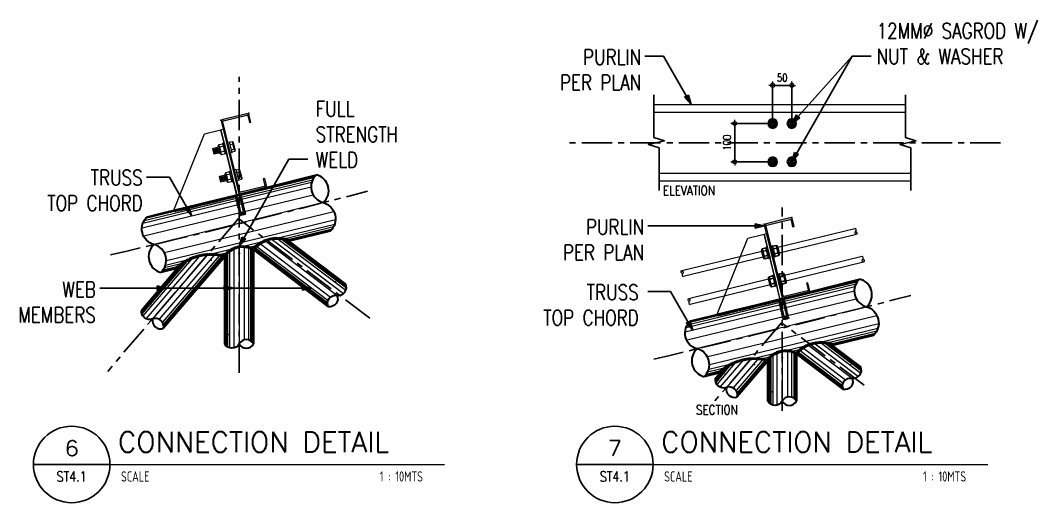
# Model space of a CAD drawing. Header units: millimetres. Extents: x 0 to 437400, y -7936 to 73710.
# Drawn here: x 9386 to 12045, y -5349 to -4087 of the extents above; entities that cross this region are included whole.
import ezdxf
from ezdxf.enums import TextEntityAlignment as Align

# ---------------------------------------------------------------- set-up
doc = ezdxf.new("R2010")
doc.units = ezdxf.units.MM
doc.header["$LTSCALE"] = 10
doc.header["$MEASUREMENT"] = 0
doc.linetypes.add('CENTER', pattern=[50.8, 31.75, -6.35, 6.35, -6.35])
for name, color, linetype in [('A-ANNO_DIM', 1, 'Continuous'), ('A-NEW', 240, 'Continuous'), ('A_LINE', 1, 'Continuous'), ('TARGET-MAIN', 1, 'Continuous')]:
    doc.layers.add(name, color=color, linetype=linetype)
for name, color, linetype, lineweight in [('A_DIM', 1, 'Continuous', 5), ('BOLT', 33, 'Continuous', 20), ('BOLT HOLES', 2, 'Continuous', 5), ('CEE STEEL PURLINS', 46, 'Continuous', 15), ('HATCH', 8, 'Continuous', 5), ('HATCH 000', 251, 'Continuous', 5), ('S-Anno-Text', 52, 'Continuous', 15), ('S-ANNO-WELD', 1, 'Continuous', 9), ('S-BEAM-IDEN', 2, 'Continuous', 9), ('S_Bolt', 9, 'Continuous', 9), ('S_BOLTS', 252, 'Continuous', 9), ('S_STEEL TRUSS', 5, 'Continuous', 30), ('SAG ROD', 33, 'Continuous', 15)]:
    doc.layers.add(name, color=color, linetype=linetype, lineweight=lineweight)
doc.layers.add('GUIDE 000', color=3, linetype='Continuous', lineweight=0, plot=False)
doc.layers.add('GUIDE 001', color=214, linetype='Continuous', lineweight=0, plot=False)
doc.styles.add('1', font='simplex.shx', dxfattribs={"width": 0.8, "height": 20})
doc.styles.add('40', font='simplex.shx', dxfattribs={"width": 0.8, "height": 20})
doc.styles.add('ARCHITEXT', font='architxt.shx', dxfattribs={"width": 0.85})
doc.styles.add('SIMPLEX', font='SIMPLEX.shx', dxfattribs={"width": 1.1})
doc.dimstyles.new('DDIM10', dxfattribs={"dimtxt": 20, "dimasz": 0.25, "dimexe": 10, "dimexo": 10, "dimgap": 10, "dimtad": 1, "dimdec": 0, "dimrnd": 1, "dimdsep": 46, "dimtxsty": '40', "dimblk1": 'ESCADIM_ARW', "dimblk2": 'ESCADIM_ARW', "dimsah": 1, "dimcen": 50, "dimclrd": 1, "dimclre": 1, "dimclrt": 52, "dimadec": 0, "dimazin": 0, "dimtfac": 1, "dimtdec": 0, "dimtofl": 0, "dimtmove": 0, "dimatfit": 3, "dimldrblk": 'ESCADIM_ARW', "dimfxl": 1, "dimtolj": 1, "dimtzin": 0, "dimarcsym": 0})
doc.dimstyles.new('ESCA_ARW$7', dxfattribs={"dimtxt": 200, "dimasz": 1, "dimexe": 100, "dimexo": 100, "dimgap": 100, "dimtad": 1, "dimdec": 0, "dimrnd": 1, "dimdsep": 46, "dimtxsty": '1', "dimblk1": 'dim_arw', "dimblk2": 'dim_arw', "dimsah": 1, "dimcen": 50, "dimclrd": 1, "dimclre": 256, "dimclrt": 52, "dimadec": 0, "dimazin": 0, "dimtfac": 1, "dimtofl": 0, "dimtmove": 0, "dimatfit": 3, "dimldrblk": 'dim_arw', "dimfxl": 1, "dimtolj": 1, "dimtzin": 0, "dimarcsym": 0})
pattern_1 = [(75, (2667.4516, -8084.456), (-1.81111092, 0.4852857), []), (165, (2667.4516, -8084.456), (-0.4852857, -1.81111092), [])]
pattern_2 = [(75, (4087.5, -8357.1086), (-1.81111092, 0.4852857), []), (165, (4087.5, -8357.1086), (-0.4852857, -1.81111092), [])]

# ---------------------------------------------------------------- blocks, each defined once
blk = doc.blocks.new('EXT', base_point=(6.5784, 3.6597))
for p, q in [((6.5734, 3.6697), (6.5834, 3.6697)), ((6.5734, 3.6697), (6.5734, 3.6597)), ((6.5834, 3.6697), (6.5734, 3.6697)), ((6.5734, 3.6663), (6.5834, 3.6663)), ((6.5734, 3.663), (6.5834, 3.663)), ((6.5734, 3.6597), (6.5834, 3.6597)), ((6.575, 3.668), (6.5818, 3.668)), ((6.575, 3.6647), (6.5818, 3.6647)), ((6.575, 3.6613), (6.5818, 3.6613)), ((6.5834, 3.6597), (6.5834, 3.6697))]:
    blk.add_line(p, q)
blk = doc.blocks.new('BOLT', base_point=(6.579, 3.6798))
for p, q in [((6.571, 3.6847), (6.571, 3.6798)), ((6.575, 3.6847), (6.571, 3.6847)), ((6.575, 3.6858), (6.573, 3.6858)), ((6.575, 3.6798), (6.575, 3.6858)), ((6.575, 3.6858), (6.583, 3.6858)), ((6.575, 3.6847), (6.583, 3.6847)), ((6.585, 3.6858), (6.583, 3.6858)), ((6.583, 3.6798), (6.583, 3.6858)), ((6.587, 3.6847), (6.583, 3.6847)), ((6.587, 3.6798), (6.587, 3.6847))]:
    blk.add_line(p, q)
for centre, radius, start, end in [((6.573, 3.6833), 0.00241, 33.9696, 146.0304), ((6.579, 3.6777), 0.00805, 60.2058, 119.7942), ((6.585, 3.6833), 0.00241, 33.9696, 146.0304)]:
    blk.add_arc(centre, radius, start, end)
blk = doc.blocks.new('NUT20')
for p, q in [((0.0185, 0.0045), (-0.0185, 0.0045)), ((-0.0185, 0.0045), (-0.0185, 0)), ((-0.0185, 0), (0.0185, 0)), ((0.0185, 0), (0.0185, 0.0045))]:
    blk.add_line(p, q)
for name, p, xscale, yscale, zscale in [('EXT', (0, 0.0205), 2, 2, 2), ('BOLT', (0, 0.0045), 2.125, 2.666666666666667, 2.125)]:
    blk.add_blockref(name, p, dxfattribs=dict(xscale=xscale, yscale=yscale, zscale=zscale))
blk = doc.blocks.new('dim_arw')
h = blk.add_hatch(color=256)
h.paths.add_polyline_path([(-126, 29), (0, 0), (-126, -29, -0.115681), (-133, 0, -0.115681)])
h.paths.add_polyline_path([(-249, 58), (-126, 29, 0.115681), (-133, 0, 0.115681), (-126, -29), (-249, -58)])
for p, q in [((0, 0), (-249, 58)), ((-249, 58), (-249, -58)), ((0, 0), (-249, -58))]:
    blk.add_line(p, q)
blk = doc.blocks.new('A$C2DA53F6D')
blk.add_circle((0, -16.6), 18.9)
at = {"color": 1}
for radius in [9, 6.03]:
    blk.add_circle((0, -16.6), radius, dxfattribs=at)
at = {"layer": 'GUIDE 000'}
blk.add_point((0, -16.6), dxfattribs=at)
at = {"layer": 'S_Bolt', "color": 9, "linetype": 'Continuous', "ltscale": 0.5}
blk.add_lwpolyline([(-14.4, -24.9), (-14.4, -8.3), (0, 0), (14.4, -8.3), (14.4, -24.9), (0, -33.3)], close=True, dxfattribs=at)
at = {"layer": 'S_Bolt', "color": 251, "linetype": 'Continuous', "ltscale": 0.5}
blk.add_circle((0, -16.6), 14.4, dxfattribs=at)
blk = doc.blocks.new('CIR-1')
at = {"layer": 'A_DIM'}
for p, q in [((-2, 0), (2, 0)), ((0, -2), (0, 2))]:
    blk.add_line(p, q, dxfattribs=at)
at = {"layer": 'A_DIM', "color": 2}
blk.add_circle((0, 0), 1, dxfattribs=at)
blk = doc.blocks.new('*D63')
at = {"layer": 'A-ANNO_DIM', "color": 0, "lineweight": -2, "transparency": 16777216}
for p, q in [((11347.5, -4357), (11245.2, -4357)), ((11253.2, -4452), (11253.2, -4362)), ((11347.5, -4457), (11245.2, -4457))]:
    blk.add_line(p, q, dxfattribs=at)
at = {"layer": 'Defpoints', "color": 0, "transparency": 16777216}
for p in [(11253.2, -4357), (11352.5, -4357), (11352.5, -4457)]:
    blk.add_point(p, dxfattribs=at)
at = {"layer": 'A-ANNO_DIM', "color": 0, "lineweight": -2, "transparency": 16777216, "xscale": 5, "yscale": 5, "zscale": 5}
for p, rotation in [((11253.2, -4357), 90), ((11253.2, -4457), 270)]:
    blk.add_blockref('CIR-1', p, dxfattribs=dict(at, rotation=rotation))
at = {"layer": 'A-ANNO_DIM', "color": 3, "transparency": 16777216, "insert": (11233.2, -4407), "char_height": 20, "attachment_point": 5, "rotation": 90, "style": '40'}
blk.add_mtext('\\A1;100', dxfattribs=at)
blk = doc.blocks.new('ESCADIM_ARW')
at = {"color": 9}
blk.add_line((75, 0), (-75, 0), dxfattribs=at)
blk.add_circle((0, 0), 37.5, dxfattribs=at)
blk = doc.blocks.new('*D64')
at = {"layer": 'A-ANNO_DIM', "color": 0, "lineweight": -2, "transparency": 16777216}
for p, q in [((11352.5, -4352), (11352.5, -4249)), ((11402.5, -4352), (11402.5, -4249)), ((11357.5, -4257), (11397.5, -4257))]:
    blk.add_line(p, q, dxfattribs=at)
at = {"layer": 'Defpoints', "color": 0, "transparency": 16777216}
for p in [(11402.5, -4257), (11352.5, -4357), (11402.5, -4357)]:
    blk.add_point(p, dxfattribs=at)
at = {"layer": 'A-ANNO_DIM', "color": 0, "lineweight": -2, "transparency": 16777216, "xscale": 5, "yscale": 5, "zscale": 5, "rotation": 180}
blk.add_blockref('CIR-1', (11352.5, -4257), dxfattribs=at)
at = {"layer": 'A-ANNO_DIM', "color": 0, "lineweight": -2, "transparency": 16777216, "xscale": 5, "yscale": 5, "zscale": 5}
blk.add_blockref('CIR-1', (11402.5, -4257), dxfattribs=at)
at = {"layer": 'A-ANNO_DIM', "color": 3, "transparency": 16777216, "insert": (11377.5, -4237), "char_height": 20, "attachment_point": 5, "style": '40'}
blk.add_mtext('\\A1;50', dxfattribs=at)
blk = doc.blocks.new('TARGET-DWGLABEL')
at = {"layer": 'TARGET-MAIN'}
blk.add_line((-7.5, 0), (7.5, 0), dxfattribs=at)
blk.add_circle((0, 0), 7.5, dxfattribs=at)
at = {"layer": 'TARGET-MAIN', "color": 2, "style": 'ARCHITEXT', "width": 0.85}
blk.add_text('SCALE', height=2, dxfattribs=at).set_placement((9.66, -2.36), align=Align.MIDDLE_LEFT)
at = {"layer": 'TARGET-MAIN', "color": 6, "style": 'ARCHITEXT', "width": 0.85}
blk.add_attdef('DRAWING_TITLE', text='', height=5, dxfattribs=at).set_placement((9.08, 4.41), align=Align.MIDDLE_LEFT)
at = {"layer": 'TARGET-MAIN', "color": 4, "style": 'ARCHITEXT', "width": 0.85}
blk.add_attdef('DWG_NO.', text='', height=3, dxfattribs=at).set_placement((0, 3.17), align=Align.MIDDLE_CENTER)
at = {"layer": 'TARGET-MAIN', "color": 3, "style": 'ARCHITEXT', "width": 0.85}
blk.add_attdef('SHT_NO.', text='', height=2, dxfattribs=at).set_placement((-0.02, -2.36), align=Align.MIDDLE_CENTER)
at = {"layer": 'TARGET-MAIN', "color": 2, "style": 'ARCHITEXT', "width": 0.85}
blk.add_attdef('SCALE', text='', height=2, dxfattribs=at).set_placement((69.6, -2.36), align=Align.MIDDLE_RIGHT)

msp = doc.modelspace()

# ---------------------------------------------------------------- hatches: boundary and pattern name
at = {"layer": 'HATCH'}
h = msp.add_hatch(dxfattribs=at)
h.set_pattern_fill('ANSI37', color=256, scale=15, angle=30, style=0)
h.set_pattern_definition(pattern_1)
h.paths.add_polyline_path([(9952.64496, -4547.72795), (9952.09505, -4545.47228), (9787.86737, -4585.28384), (9788.41654, -4587.53968)])
h.paths.add_polyline_path([(9952.09505, -4545.47228), (9951.7148, -4543.91255), (9787.48763, -4583.72398), (9787.86737, -4585.28384)])
h.paths.add_polyline_path([(9951.7148, -4543.91255), (9951.6058, -4543.46548), (9787.4175, -4583.43589), (9787.48763, -4583.72398)])
h.paths.add_polyline_path([(9952.79008, -4548.3232), (9952.64496, -4547.72795), (9788.41654, -4587.53968), (9788.60017, -4588.294)])
h = msp.add_hatch(dxfattribs=at)
h.set_pattern_fill('ANSI37', color=256, scale=15, angle=30, style=0)
h.set_pattern_definition(pattern_1)
h.paths.add_polyline_path([(9975.34168, -4594.29347), (9962.30966, -4540.85978), (9957.45156, -4542.04253), (9969.29883, -4590.61852), (9963.44854, -4592.04273), (9951.6058, -4543.46548), (9946.74769, -4544.64815), (9959.7747, -4598.08313)])
h = msp.add_hatch(dxfattribs=at)
h.set_pattern_fill('ANSI37', color=256, scale=15, angle=30, style=0)
h.set_pattern_definition([(255, (20487.4516, -1154.456), (1.81111092, -0.4852857), []), (345, (20487.4516, -1154.456), (0.4852857, 1.81111092), [])])
h.paths.add_polyline_path([(10088.38147, -4664.65066, -0.001742526), (10088.93037, -4664.86223), (10096.9716, -4662.90466, 0.0014498895), (10096.50349, -4662.68174)])
h.paths.add_polyline_path([(10085.64771, -4663.66145, -0.0086122478), (10088.38147, -4664.65066), (10096.50349, -4662.68174, 0.0072778652), (10094.13474, -4661.60405)])
h.paths.add_polyline_path([(10081.3458, -4662.31534, -0.0133545299), (10085.64771, -4663.66145), (10094.13474, -4661.60405, 0.0110498935), (10090.481, -4660.10081)])
h.paths.add_polyline_path([(10070.81928, -4660.04186, -0.031932489), (10081.3458, -4662.31534), (10090.481, -4660.10081, 0.0248475263), (10082.04786, -4657.31987)])
h.paths.add_polyline_path([(10045.05566, -4660.15434, -0.0767658861), (10070.81928, -4660.04186), (10082.04786, -4657.31987, 0.0404107258), (10067.87519, -4654.62251)])
h.paths.add_polyline_path([(10009.08857, -4668.87337), (10031.9081, -4663.34153, -0.0401374423), (10045.05566, -4660.15434), (10067.87519, -4654.62251, 0.174295199)])
h.paths.add_polyline_path([(10009.08857, -4668.87337, 0.0404107258), (9997.72437, -4677.7613), (10008.95295, -4675.0393, -0.0767658861), (10031.9081, -4663.34153)])
h.paths.add_polyline_path([(9993.84344, -4681.56152, 0.0187339259), (9989.56927, -4679.73823), (9980.02087, -4682.05293, -0.0399683801), (9988.70871, -4684.77213), (10000.63604, -4681.88074, -0.031932489), (10008.95295, -4675.0393), (9997.72437, -4677.7613, 0.015193075)])
h.paths.add_polyline_path([(9988.70871, -4684.77213, -0.0167226366), (9992.19628, -4686.31565), (9997.42809, -4685.04737, -0.0133545299), (10000.63604, -4681.88074)])
h.paths.add_polyline_path([(9994.39139, -4687.43544), (9995.45079, -4687.17862, -0.0086122478), (9997.42809, -4685.04737), (9992.19628, -4686.31565, -0.0108031427)])
h.paths.add_polyline_path([(9994.39139, -4687.43544, -0.0027963794), (9994.95156, -4687.74067, -0.0022267851), (9995.45079, -4687.17862)])
h.paths.add_polyline_path([(9957.45156, -4681.39105), (9957.45156, -4681.50666, -0.0999493517), (9980.02087, -4682.05293), (9989.56927, -4679.73823, 0.0498720964), (9977.65962, -4676.49228)])
h.paths.add_polyline_path([(9957.45156, -4681.39105), (9977.65962, -4676.49228, 0.0819892226), (9957.45156, -4676.43546)])
h.paths.add_polyline_path([(9930.23448, -4687.98893), (9957.45156, -4681.39105), (9957.45156, -4676.43546, 0.1209042502)])
h.paths.add_polyline_path([(9921.13331, -4696.32826), (9930.68171, -4694.01357, -0.1155400276), (9953.88358, -4682.25599), (9930.23448, -4687.98893, 0.0498720964)])
h.paths.add_polyline_path([(9917.94649, -4700.19756, 0.0124763315), (9911.27424, -4698.71827), (9898.35673, -4701.84969, -0.0235769307), (9910.65789, -4703.69296), (9924.20347, -4700.40928, -0.0399683801), (9930.68171, -4694.01357), (9921.13331, -4696.32826, 0.0202102294)])
h.paths.add_polyline_path([(9910.65789, -4703.69296, -0.010034485), (9915.83119, -4704.82784), (9921.80987, -4703.3785, -0.0167226366), (9924.20347, -4700.40928)])
h.paths.add_polyline_path([(9915.83119, -4704.82784, -0.0065010259), (9919.15685, -4705.67356), (9920.37121, -4705.37917, -0.0108031427), (9921.80987, -4703.3785)])
h.paths.add_polyline_path([(9919.15685, -4705.67356, -0.0014698494), (9919.90565, -4705.87674, -0.0005718799), (9919.95156, -4705.99886, -0.0032806411), (9920.37121, -4705.37917)])
h.paths.add_polyline_path([(9873.96777, -4701.62893, -0.0463040609), (9898.35673, -4701.84969), (9911.27424, -4698.71827, 0.0300347486), (9894.97968, -4696.53529)])
h.paths.add_polyline_path([(9873.96777, -4701.62893), (9894.97968, -4696.53529, 0.0300923391), (9878.50947, -4696.32184)])
h.paths.add_polyline_path([(9813.52463, -4716.28136), (9834.53655, -4711.18772, -0.0773226839), (9873.96777, -4701.62893), (9878.50947, -4696.32184, 0.1260553108)])
h.paths.add_polyline_path([(9800.03855, -4725.68367), (9812.95606, -4722.55225, -0.0463040609), (9834.53655, -4711.18772), (9813.52463, -4716.28136, 0.0300347486)])
h.paths.add_polyline_path([(9792.14789, -4732.42178), (9802.8645, -4729.82389, -0.0235769307), (9812.95606, -4722.55225), (9800.03855, -4725.68367, 0.0189460897)])
h.paths.add_polyline_path([(9788.78834, -4735.62516), (9798.78517, -4733.20176, -0.010034485), (9802.8645, -4729.82389), (9792.14789, -4732.42178, 0.0084735201)])
h.paths.add_polyline_path([(9786.63261, -4737.79966), (9796.21596, -4735.4765, -0.0065010259), (9798.78517, -4733.20176), (9788.78834, -4735.62516, 0.0055890867)])
h.paths.add_polyline_path([(9786.63261, -4737.79966, 0.0021636588), (9785.81121, -4738.65432), (9795.25979, -4736.35413, -0.0024587647), (9796.21596, -4735.4765)])
h = msp.add_hatch(dxfattribs=at)
h.set_pattern_fill('ANSI37', color=256, scale=15, angle=30, style=0)
h.set_pattern_definition(pattern_2)
h.paths.add_polyline_path([(11395.39011, -4866.94598), (11382.3581, -4813.5123), (11377.5, -4814.69504), (11389.34727, -4863.27104), (11383.49698, -4864.69525), (11371.65424, -4816.11799), (11366.79613, -4817.30066), (11379.82314, -4870.73565)])
h = msp.add_hatch(dxfattribs=at)
h.set_pattern_fill('ANSI37', color=256, scale=15, angle=30, style=0)
h.set_pattern_definition(pattern_2)
h.paths.add_polyline_path([(11372.6934, -4820.38046), (11372.14349, -4818.1248), (11207.91581, -4857.93635), (11208.46498, -4860.1922)])
h.paths.add_polyline_path([(11372.14349, -4818.1248), (11371.76323, -4816.56506), (11207.53607, -4856.37649), (11207.91581, -4857.93635)])
h.paths.add_polyline_path([(11371.76323, -4816.56506), (11371.65424, -4816.11799), (11207.46594, -4856.0884), (11207.53607, -4856.37649)])
h.paths.add_polyline_path([(11372.83852, -4820.97572), (11372.6934, -4820.38046), (11208.46498, -4860.1922), (11208.64861, -4860.94652)])
h = msp.add_hatch(dxfattribs=at)
h.set_pattern_fill('ANSI37', color=256, scale=15, angle=30, style=0)
h.set_pattern_definition([(255, (21907.5, -1427.1086), (1.81111092, -0.4852857), []), (345, (21907.5, -1427.1086), (0.4852857, 1.81111092), [])])
h.paths.add_polyline_path([(11508.42991, -4937.30318, -0.001742526), (11508.97881, -4937.51475), (11517.02003, -4935.55717, 0.0014498895), (11516.55193, -4935.33426)])
h.paths.add_polyline_path([(11505.69615, -4936.31397, -0.0086122478), (11508.42991, -4937.30318), (11516.55193, -4935.33426, 0.0072778652), (11514.18318, -4934.25657)])
h.paths.add_polyline_path([(11501.39424, -4934.96785, -0.0133545299), (11505.69615, -4936.31397), (11514.18318, -4934.25657, 0.0110498935), (11510.52944, -4932.75333)])
h.paths.add_polyline_path([(11490.86772, -4932.69438, -0.031932489), (11501.39424, -4934.96785), (11510.52944, -4932.75333, 0.0248475263), (11502.0963, -4929.97238)])
h.paths.add_polyline_path([(11465.1041, -4932.80686, -0.0767658861), (11490.86772, -4932.69438), (11502.0963, -4929.97238, 0.0404107258), (11487.92363, -4927.27502)])
h.paths.add_polyline_path([(11429.137, -4941.52589), (11451.95654, -4935.99405, -0.0401374423), (11465.1041, -4932.80686), (11487.92363, -4927.27502, 0.174295199)])
h.paths.add_polyline_path([(11429.137, -4941.52589, 0.0404107258), (11417.77281, -4950.41382), (11429.00139, -4947.69182, -0.0767658861), (11451.95654, -4935.99405)])
h.paths.add_polyline_path([(11413.89187, -4954.21404, 0.0187339259), (11409.6177, -4952.39075), (11400.0693, -4954.70544, -0.0399683801), (11408.75715, -4957.42464), (11420.68448, -4954.53326, -0.031932489), (11429.00139, -4947.69182), (11417.77281, -4950.41382, 0.015193075)])
h.paths.add_polyline_path([(11408.75715, -4957.42464, -0.0167226366), (11412.24471, -4958.96817), (11417.47653, -4957.69989, -0.0133545299), (11420.68448, -4954.53326)])
h.paths.add_polyline_path([(11414.43983, -4960.08795), (11415.49922, -4959.83114, -0.0086122478), (11417.47653, -4957.69989), (11412.24471, -4958.96817, -0.0108031427)])
h.paths.add_polyline_path([(11414.43983, -4960.08795, -0.0027963794), (11415, -4960.39319, -0.0022267851), (11415.49922, -4959.83114)])
h.paths.add_polyline_path([(11377.5, -4954.04357), (11377.5, -4954.15918, -0.0999493517), (11400.0693, -4954.70544), (11409.6177, -4952.39075, 0.0498720964), (11397.70806, -4949.14479)])
h.paths.add_polyline_path([(11377.5, -4954.04357), (11397.70806, -4949.14479, 0.0819892226), (11377.5, -4949.08798)])
h.paths.add_polyline_path([(11350.28292, -4960.64145), (11377.5, -4954.04357), (11377.5, -4949.08798, 0.1209042502)])
h.paths.add_polyline_path([(11341.18175, -4968.98078), (11350.73015, -4966.66608, -0.1155400276), (11373.93202, -4954.90851), (11350.28292, -4960.64145, 0.0498720964)])
h.paths.add_polyline_path([(11337.99493, -4972.85008, 0.0124763315), (11331.32268, -4971.37078), (11318.40517, -4974.5022, -0.0235769307), (11330.70633, -4976.34547), (11344.25191, -4973.0618, -0.0399683801), (11350.73015, -4966.66608), (11341.18175, -4968.98078, 0.0202102294)])
h.paths.add_polyline_path([(11330.70633, -4976.34547, -0.010034485), (11335.87962, -4977.48035), (11341.85831, -4976.03102, -0.0167226366), (11344.25191, -4973.0618)])
h.paths.add_polyline_path([(11335.87962, -4977.48035, -0.0065010259), (11339.20529, -4978.32607), (11340.41965, -4978.03169, -0.0108031427), (11341.85831, -4976.03102)])
h.paths.add_polyline_path([(11339.20529, -4978.32607, -0.0014698494), (11339.95409, -4978.52925, -0.0005718799), (11340, -4978.65137, -0.0032806411), (11340.41965, -4978.03169)])
h.paths.add_polyline_path([(11294.01621, -4974.28144, -0.0463040609), (11318.40517, -4974.5022), (11331.32268, -4971.37078, 0.0300347486), (11315.02812, -4969.1878)])
h.paths.add_polyline_path([(11294.01621, -4974.28144), (11315.02812, -4969.1878, 0.0300923391), (11298.55791, -4968.97435)])
h.paths.add_polyline_path([(11233.57307, -4988.93388), (11254.58498, -4983.84024, -0.0773226839), (11294.01621, -4974.28144), (11298.55791, -4968.97435, 0.1260553108)])
h.paths.add_polyline_path([(11220.08699, -4998.33619), (11233.00449, -4995.20476, -0.0463040609), (11254.58498, -4983.84024), (11233.57307, -4988.93388, 0.0300347486)])
h.paths.add_polyline_path([(11212.19632, -5005.07429), (11222.91294, -5002.47641, -0.0235769307), (11233.00449, -4995.20476), (11220.08699, -4998.33619, 0.0189460897)])
h.paths.add_polyline_path([(11208.83678, -5008.27768), (11218.83361, -5005.85428, -0.010034485), (11222.91294, -5002.47641), (11212.19632, -5005.07429, 0.0084735201)])
h.paths.add_polyline_path([(11206.68105, -5010.45218), (11216.2644, -5008.12901, -0.0065010259), (11218.83361, -5005.85428), (11208.83678, -5008.27768, 0.0055890867)])
h.paths.add_polyline_path([(11206.68105, -5010.45218, 0.0021636588), (11205.85965, -5011.30684), (11215.30823, -5009.00665, -0.0024587647), (11216.2644, -5008.12901)])
at = {"layer": 'HATCH 000'}
h = msp.add_hatch(color=33, dxfattribs=at)
edge = h.paths.add_edge_path()
edge.add_line((9988.61778, -4353.30207), (9984.35596, -4335.81527))
edge.add_arc((9978.52264, -4337.23695), 6.00407, 13.69691327, 103.69691327)
edge.add_line((9977.10096, -4331.40363), (9915.89563, -4346.31613))
edge.add_arc((9917.31731, -4352.14945), 6.00407, 103.69691327, 193.69691327)
edge.add_line((9911.48398, -4353.57113), (9956.02988, -4536.34855))
edge.add_arc((9961.86321, -4534.92687), 6.00407, 193.69691327, 283.69691327)
edge.add_line((9963.28488, -4540.76019), (10024.51459, -4525.84174))
edge.add_arc((10023.09291, -4520.00842), 6.00407, 283.69691327, 373.69691327)
edge.add_line((10028.92624, -4518.58674), (10024.66441, -4501.09995))
edge.add_line((10024.66441, -4501.09995), (10020.77553, -4502.04773))
edge.add_line((10020.77553, -4502.04773), (10025.03735, -4519.53453))
edge.add_arc((10023.09291, -4520.00842), 2.00136, -76.30308673, 13.69691327, ccw=False)
edge.add_line((10023.56681, -4521.95286), (9962.3371, -4536.87131))
edge.add_arc((9961.86321, -4534.92687), 2.00136, 193.69691327, 283.69691327, ccw=False)
edge.add_line((9959.91877, -4535.40076), (9915.37287, -4352.62334))
edge.add_arc((9917.31731, -4352.14945), 2.00136, 103.69691327, 193.69691327, ccw=False)
edge.add_line((9916.84341, -4350.20501), (9978.04874, -4335.29251))
edge.add_arc((9978.52264, -4337.23695), 2.00136, 13.69691327, 103.69691327, ccw=False)
edge.add_line((9980.46708, -4336.76306), (9984.7289, -4354.24985))
edge.add_line((9984.7289, -4354.24985), (9988.61778, -4353.30207))
h = msp.add_hatch(color=33, dxfattribs=at)
edge = h.paths.add_edge_path()
edge.add_line((11408.66622, -4625.95458), (11404.4044, -4608.46779))
edge.add_arc((11398.57107, -4609.88946), 6.00407, 13.69691327, 103.69691327)
edge.add_line((11397.1494, -4604.05614), (11335.94407, -4618.96864))
edge.add_arc((11337.36574, -4624.80197), 6.00407, 103.69691327, 193.69691327)
edge.add_line((11331.53242, -4626.22364), (11376.07832, -4809.00106))
edge.add_arc((11381.91164, -4807.57939), 6.00407, 193.69691327, 283.69691327)
edge.add_line((11383.33332, -4813.41271), (11444.56303, -4798.49426))
edge.add_arc((11443.14135, -4792.66094), 6.00407, 283.69691327, 373.69691327)
edge.add_line((11448.97467, -4791.23926), (11444.71285, -4773.75246))
edge.add_line((11444.71285, -4773.75246), (11440.82397, -4774.70025))
edge.add_line((11440.82397, -4774.70025), (11445.08579, -4792.18704))
edge.add_arc((11443.14135, -4792.66094), 2.00136, -76.30308673, 13.69691327, ccw=False)
edge.add_line((11443.61524, -4794.60538), (11382.38554, -4809.52383))
edge.add_arc((11381.91164, -4807.57939), 2.00136, 193.69691327, 283.69691327, ccw=False)
edge.add_line((11379.9672, -4808.05328), (11335.4213, -4625.27586))
edge.add_arc((11337.36574, -4624.80197), 2.00136, 103.69691327, 193.69691327, ccw=False)
edge.add_line((11336.89185, -4622.85753), (11398.09718, -4607.94502))
edge.add_arc((11398.57107, -4609.88946), 2.00136, 13.69691327, 103.69691327, ccw=False)
edge.add_line((11400.51551, -4609.41557), (11404.77734, -4626.90237))
edge.add_line((11404.77734, -4626.90237), (11408.66622, -4625.95458))

# ---------------------------------------------------------------- linework, layer by layer
for p, q in [((11335.04326, -4681.15141), (11338.54072, -4680.29832)), ((11338.54072, -4680.29832), (11345.55501, -4709.05523)), ((11348.25495, -4677.93392), (11351.75257, -4677.08149)), ((11355.26381, -4706.69215), (11348.25495, -4677.93392)), ((11351.75257, -4677.08149), (11358.76143, -4705.83973)), ((11369.58728, -4696.20225), (11365.79871, -4680.65726)), ((11324.21923, -4690.79093), (11328.01074, -4706.3352)), ((11342.05755, -4709.90831), (11335.04326, -4681.15141)), ((11358.76143, -4705.83973), (11355.26381, -4706.69215)), ((11345.55501, -4709.05523), (11342.05755, -4709.90831)), ((11352.80206, -4754.01019), (11356.29952, -4753.1571)), ((11359.81635, -4782.7671), (11352.80206, -4754.01019)), ((11356.29952, -4753.1571), (11363.31381, -4781.91401)), ((11366.01375, -4750.79271), (11369.51137, -4749.94028)), ((11373.02261, -4779.55094), (11366.01375, -4750.79271)), ((11369.51137, -4749.94028), (11376.52023, -4778.69851)), ((11387.34608, -4769.06103), (11383.55751, -4753.51604)), ((11341.97803, -4763.64971), (11345.76954, -4779.19399)), ((11363.31381, -4781.91401), (11359.81635, -4782.7671)), ((11376.52023, -4778.69851), (11373.02261, -4779.55094))]:
    msp.add_line(p, q)
at = {"color": 1}
for points in [[(11041.70585, -4281.99999), (11041.70585, -4393.10293), (11069.49996, -4402.25896), (11027.80879, -4411.74103), (11055.60291, -4420.89705), (11055.60291, -4531.99999)], [(11713.29415, -4531.99999), (11713.29415, -4420.89705), (11685.50004, -4411.74103), (11727.19121, -4402.25896), (11699.39709, -4393.10293), (11699.39709, -4281.99999)]]:
    msp.add_lwpolyline(points, dxfattribs=at)
at = {"layer": 'A-NEW', "color": 253, "linetype": 'CENTER', "ltscale": 0.25}
for p, q in [((9957.45156, -5009.68265), (9957.45156, -4234.34748)), ((11948.56195, -4406.99999), (10806.43805, -4406.99999)), ((11377.5, -5108.29726), (11377.5, -4576.68695))]:
    msp.add_line(p, q, dxfattribs=at)
for points in [[(10299.28611, -4865.99677), (9955.98138, -4605.79399), (9614.05973, -5005.33792)], [(11591.38617, -5041.67269), (11376.02982, -4878.44651), (11201.09951, -5082.85691)]]:
    msp.add_lwpolyline(points, dxfattribs=at)
for centre in [(2644.95156, 24813.27303), (4065, 24540.62051)]:
    msp.add_arc(centre, 30327.51553, 283.299745437, 284.60713915, dxfattribs=at)
at = {"layer": 'A_LINE', "color": 1, "lineweight": 13}
for p, q in [((9420, -5248.99999), (10494.90312, -5248.99999)), ((10840.04844, -5248.99999), (11914.95156, -5248.99999))]:
    msp.add_line(p, q, dxfattribs=at)
at = {"layer": 'BOLT HOLES'}
for centre in [(11352.5, -4356.99999), (11402.5, -4356.99999), (11352.5, -4456.99999), (11402.5, -4456.99999)]:
    msp.add_circle(centre, 8, dxfattribs=at)
at = {"layer": 'CEE STEEL PURLINS'}
for p, q in [((11041.70585, -4306.99999), (11699.39709, -4306.99999)), ((11041.70585, -4326.99999), (11699.39709, -4326.99999)), ((11055.60291, -4486.99999), (11713.29415, -4486.99999)), ((11055.60291, -4506.99999), (11713.29415, -4506.99999))]:
    msp.add_line(p, q, dxfattribs=at)
for points in [[(9988.61778, -4353.30207), (9984.35596, -4335.81527, 0.4142135624), (9977.10096, -4331.40363), (9915.89563, -4346.31613, 0.4142135624), (9911.48398, -4353.57113), (9956.02988, -4536.34855, 0.4142135624), (9963.28488, -4540.76019), (10024.51459, -4525.84174, 0.4142135624), (10028.92624, -4518.58674), (10024.66441, -4501.09995), (10020.77553, -4502.04773), (10025.03735, -4519.53453, -0.4142135624), (10023.56681, -4521.95286), (9962.3371, -4536.87131, -0.4142135624), (9959.91877, -4535.40076), (9915.37287, -4352.62334, -0.4142135624), (9916.84341, -4350.20501), (9978.04874, -4335.29251, -0.4142135624), (9980.46708, -4336.76306), (9984.7289, -4354.24985), (9988.61778, -4353.30207)], [(11408.66622, -4625.95458), (11404.4044, -4608.46779, 0.4142135624), (11397.1494, -4604.05614), (11335.94407, -4618.96864, 0.4142135624), (11331.53242, -4626.22364), (11376.07832, -4809.00106, 0.4142135624), (11383.33332, -4813.41271), (11444.56303, -4798.49426, 0.4142135624), (11448.97467, -4791.23926), (11444.71285, -4773.75246), (11440.82397, -4774.70025), (11445.08579, -4792.18704, -0.4142135624), (11443.61524, -4794.60538), (11382.38554, -4809.52383, -0.4142135624), (11379.9672, -4808.05328), (11335.4213, -4625.27586, -0.4142135624), (11336.89185, -4622.85753), (11398.09718, -4607.94502, -0.4142135624), (11400.51551, -4609.41557), (11404.77734, -4626.90237), (11408.66622, -4625.95458)]]:
    msp.add_lwpolyline(points, format="xyb", dxfattribs=at)
at = {"layer": 'GUIDE 001'}
for p in [(9982.93428, -4329.98195), (9910.06231, -4347.73781), (9957.45156, -4542.18187), (10030.34791, -4524.42007), (11330.11074, -4620.39032), (11402.98272, -4602.63446), (9884.55521, -4714.49207), (10209.27354, -4771.15358), (11450.39635, -4797.07258), (9728.28317, -4833.10059), (11377.5, -4814.83438), (9931.96884, -4908.93018), (11304.60365, -4987.14458), (11555.71097, -4988.01372), (11228.24312, -5012.37451), (11352.01728, -5058.67863)]:
    msp.add_point(p, dxfattribs=at)
at = {"layer": 'HATCH', "color": 250}
for p, q in [((10156.43736, -4494.2786), (9717.66091, -4600.6454)), ((10147.19393, -4511.51859), (9706.05984, -4618.45692)), ((10149.60116, -4504.80198), (9709.06658, -4611.59498)), ((10152.66326, -4499.2344), (9712.84434, -4605.85391)), ((10154.72188, -4496.34638), (9715.43562, -4602.83676)), ((10146.15504, -4523.21182), (9703.86538, -4630.43028)), ((10150.81898, -4544.24249), (9708.52933, -4651.46095)), ((10178.08164, -4563.76123), (9735.68554, -4673.21301)), ((10205.13141, -4587.74661), (9762.84176, -4694.96507)), ((10209.79536, -4608.77728), (9767.5057, -4715.99573)), ((10207.6009, -4620.75064), (9873.96777, -4701.62893)), ((10204.59416, -4627.61258), (10070.81928, -4660.04186)), ((10200.8164, -4633.35365), (10081.3458, -4662.31534)), ((10198.22512, -4636.37079), (10085.64771, -4663.66145)), ((10195.99983, -4638.56216), (10088.38147, -4664.65066)), ((9971.22036, -4680.76441), (9971.22036, -4922.91523)), ((10008.95295, -4675.0393), (9980.02087, -4682.05293)), ((10004.35339, -4678.60165), (10190.37292, -4819.59242)), ((10013.47071, -4671.99961), (10196.7095, -4810.88277)), ((10027.13011, -4665.07578), (10213.50089, -4806.33278)), ((10043.72486, -4660.37675), (10230.29227, -4801.78278)), ((10059.89927, -4659.12354), (10236.62886, -4793.07313)), ((10070.19457, -4659.95056), (10238.01325, -4787.14627)), ((10076.69333, -4661.13671), (10238.00483, -4783.40039)), ((10082.62266, -4662.68864), (10237.4192, -4780.0144)), ((10085.97847, -4663.7755), (10236.83366, -4778.11398)), ((10088.54417, -4664.71291), (10236.25104, -4776.66517)), ((9853.30526, -4705.0252), (9714.26224, -4867.50042)), ((9874.3618, -4701.59655), (9731.63723, -4868.37375)), ((9892.65817, -4701.39322), (9749.01222, -4869.24709)), ((9905.63123, -4702.79623), (9757.05677, -4876.40918)), ((9911.95531, -4703.95717), (9759.67045, -4881.90581)), ((9919.90565, -4705.87674), (9760.17851, -4892.52186)), ((9919.04796, -4705.6444), (9760.43955, -4890.98227)), ((9915.25097, -4704.68968), (9760.45919, -4885.56772)), ((9917.79992, -4705.31736), (9760.60735, -4889.00078)), ((9930.68171, -4694.01357), (9898.35673, -4701.84969)), ((9924.20347, -4700.40928), (9910.65789, -4703.69296)), ((9921.80987, -4703.3785), (9915.83119, -4704.82784)), ((9920.37121, -4705.37917), (9919.15685, -4705.67356)), ((9920.06584, -4705.82836), (9920.06584, -4933.75923)), ((9920.86855, -4704.66673), (9920.86855, -4935.0987)), ((9922.02942, -4703.08864), (9922.02942, -4936.71327)), ((9924.37414, -4700.2124), (9924.37414, -4939.22527)), ((9927.35435, -4697.04293), (9927.35435, -4941.49463)), ((9932.91402, -4692.23027), (9932.91402, -4943.9714)), ((9943.68276, -4685.79304), (9943.68276, -4944.18241)), ((9957.45156, -4681.50666), (9957.45156, -4933.54882)), ((9981.9891, -4682.53711), (9981.9891, -4923.12624)), ((9987.54877, -4684.31915), (9987.54877, -4925.603)), ((10000.63604, -4681.88074), (9988.70871, -4684.77213)), ((9990.52898, -4685.54292), (9990.52898, -4927.87237)), ((9997.42809, -4685.04737), (9992.19628, -4686.31565)), ((9992.87371, -4686.64853), (9992.87371, -4930.38436)), ((9994.03457, -4687.24522), (9994.03457, -4931.99894)), ((9995.45079, -4687.17862), (9994.39139, -4687.43544)), ((9994.83728, -4687.67774), (9994.83728, -4933.3384)), ((9994.97044, -4687.61158), (10190.75074, -4836.00038)), ((9995.5631, -4687.05356), (10190.16811, -4834.55157)), ((9996.34878, -4686.19243), (10189.58258, -4832.65115)), ((9997.97516, -4684.483), (10188.99694, -4829.26516)), ((10000.11915, -4682.36851), (10188.98853, -4825.51929)), ((9805.01498, -4728.15069), (9702.6671, -4847.74673)), ((9812.81138, -4722.6466), (9702.81527, -4851.17979)), ((9800.17852, -4732.01681), (9702.8349, -4845.76524)), ((9820.91761, -4717.75785), (9703.60401, -4854.8417)), ((9833.47877, -4711.6306), (9706.21769, -4860.33833)), ((9798.78517, -4733.20176), (9755.93547, -4743.58925)), ((9802.8645, -4729.82389), (9758.52674, -4740.57211)), ((9812.95606, -4722.55225), (9762.3045, -4734.83104)), ((9834.53655, -4711.18772), (9765.31125, -4727.9691)), ((9795.96763, -4735.70276), (9703.09594, -4844.22564)), ((9796.21596, -4735.4765), (9753.71017, -4745.78062)), ((11567.24237, -4784.1711), (11126.10827, -4891.10943)), ((11569.64959, -4777.4545), (11129.11502, -4884.24749)), ((11572.7117, -4771.88691), (11132.89278, -4878.50642)), ((11574.77031, -4768.9989), (11135.48405, -4875.48928)), ((11576.4858, -4766.93112), (11137.70935, -4873.29792)), ((11566.20348, -4795.86434), (11123.91382, -4903.0828)), ((11570.86742, -4816.89501), (11128.57776, -4924.11346)), ((11598.13007, -4836.41375), (11155.73398, -4945.86552)), ((11625.17985, -4860.39913), (11182.8902, -4967.61758)), ((11629.84379, -4881.42979), (11187.55414, -4988.64825)), ((11627.64934, -4893.40316), (11294.01621, -4974.28144)), ((11624.6426, -4900.2651), (11490.86772, -4932.69438)), ((11620.86484, -4906.00617), (11501.39424, -4934.96785)), ((11618.27356, -4909.02331), (11505.69615, -4936.31397)), ((11616.04827, -4911.21467), (11508.42991, -4937.30318)), ((11433.51914, -4944.65213), (11543.14694, -5027.7429)), ((11447.17855, -4937.7283), (11559.93832, -5023.19291)), ((11463.77329, -4933.02927), (11576.72971, -5018.64292)), ((11479.94771, -4931.77605), (11583.06629, -5009.93327)), ((11490.24301, -4932.60308), (11584.45068, -5004.0064)), ((11496.74177, -4933.78922), (11584.44227, -5000.26052)), ((11502.6711, -4935.34116), (11583.85663, -4996.87454)), ((11506.02691, -4936.42802), (11583.2711, -4994.97412)), ((11508.5926, -4937.36543), (11582.68847, -4993.52531)), ((11350.73015, -4966.66608), (11318.40517, -4974.5022)), ((11344.25191, -4973.0618), (11330.70633, -4976.34547)), ((11344.42258, -4972.86491), (11344.42258, -5088.97371)), ((11347.40279, -4969.69545), (11347.40279, -5091.24307)), ((11352.96246, -4964.88279), (11352.96246, -5093.71984)), ((11363.7312, -4958.44556), (11363.7312, -5093.93085)), ((11377.5, -4954.15918), (11377.5, -5083.29726)), ((11391.2688, -4953.41693), (11391.2688, -5072.66367)), ((11429.00139, -4947.69182), (11400.0693, -4954.70544)), ((11402.03754, -4955.18962), (11402.03754, -5072.87468)), ((11407.59721, -4956.97166), (11407.59721, -5075.35144)), ((11420.68448, -4954.53326), (11408.75715, -4957.42464)), ((11410.57742, -4958.19543), (11410.57742, -5077.62081)), ((11417.47653, -4957.69989), (11412.24471, -4958.96817)), ((11412.92215, -4959.30105), (11412.92215, -5080.1328)), ((11414.08301, -4959.89773), (11414.08301, -5081.74738)), ((11415.49922, -4959.83114), (11414.43983, -4960.08795)), ((11414.88572, -4960.33025), (11414.88572, -5083.08684)), ((11415.01888, -4960.2641), (11537.18817, -5052.86052)), ((11415.61153, -4959.70607), (11536.60555, -5051.41171)), ((11416.39722, -4958.84495), (11536.02001, -5049.51128)), ((11418.02359, -4957.13552), (11535.43438, -5046.1253)), ((11420.16759, -4955.02103), (11535.42596, -5042.37942)), ((11424.40183, -4951.25417), (11536.81035, -5036.45256)), ((11233.00449, -4995.20476), (11182.35294, -5007.48355)), ((11254.58498, -4983.84024), (11185.35969, -5000.62161)), ((11232.85982, -4995.29912), (11202.77522, -5030.45372)), ((11240.96604, -4990.41036), (11203.56396, -5034.11563)), ((11253.5272, -4984.28312), (11206.17764, -5039.61225)), ((11273.3537, -4977.67771), (11214.22219, -5046.77435)), ((11294.41024, -4974.24906), (11231.59718, -5047.64768)), ((11312.70661, -4974.04574), (11248.97217, -5048.52101)), ((11325.67967, -4975.44875), (11257.01672, -5055.68311)), ((11332.00374, -4976.60969), (11259.6304, -5061.17973)), ((11339.95409, -4978.52925), (11260.13847, -5071.79579)), ((11339.0964, -4978.29692), (11260.39951, -5070.25619)), ((11335.29941, -4977.3422), (11260.41914, -5064.84164)), ((11337.84836, -4977.96988), (11260.56731, -5068.2747)), ((11341.85831, -4976.03102), (11335.87962, -4977.48035)), ((11340.41965, -4978.03169), (11339.20529, -4978.32607)), ((11340.11428, -4978.48087), (11340.11428, -5083.50768)), ((11340.91699, -4977.31925), (11340.91699, -5084.84714)), ((11342.07785, -4975.74116), (11342.07785, -5086.46172)), ((11216.2644, -5008.12901), (11173.75861, -5018.43313)), ((11218.83361, -5005.85428), (11175.98391, -5016.24177)), ((11222.91294, -5002.47641), (11178.57518, -5013.22463)), ((11225.06342, -5000.80321), (11202.62705, -5027.02066)), ((11220.22696, -5004.66932), (11202.79486, -5025.03917)), ((11216.01607, -5008.35528), (11203.0559, -5023.49957))]:
    msp.add_line(p, q, dxfattribs=at)
at = {"layer": 'S-BEAM-IDEN'}
for points in [[(9951.6058, -4543.46548), (9787.4175, -4583.43589), (9867.4048, -4383.85259), (9910.15669, -4373.447)], [(9910.15622, -4373.44508), (9915.98536, -4372.0234), (9969.29883, -4590.61852), (9963.44854, -4592.04273)], [(11371.65424, -4816.11799), (11207.46594, -4856.0884), (11287.45324, -4656.50511), (11330.20513, -4646.09951)], [(11330.20466, -4646.09759), (11336.0338, -4644.67592), (11389.34727, -4863.27104), (11383.49698, -4864.69525)]]:
    msp.add_lwpolyline(points, close=True, dxfattribs=at)
at = {"layer": 'S_BOLTS'}
for p, q in [((9928.2038, -4405.28207), (9931.70126, -4404.42898)), ((9935.21809, -4434.03898), (9928.2038, -4405.28207)), ((9931.70126, -4404.42898), (9938.71555, -4433.18589)), ((9938.71555, -4433.18589), (9935.21809, -4434.03898)), ((9949.46006, -4477.28776), (9945.9626, -4478.14085)), ((9952.97689, -4506.89776), (9945.9626, -4478.14085)), ((9949.46006, -4477.28776), (9956.47435, -4506.04467)), ((9956.47435, -4506.04467), (9952.97689, -4506.89776)), ((11348.25224, -4677.93458), (11351.7497, -4677.0815)), ((11355.26652, -4706.69149), (11348.25224, -4677.93458)), ((11351.7497, -4677.0815), (11358.76399, -4705.8384)), ((11358.76399, -4705.8384), (11355.26652, -4706.69149))]:
    msp.add_line(p, q, dxfattribs=at)
at = {"layer": 'S_STEEL TRUSS', "linetype": 'Continuous', "ltscale": 2000}
for points in [[(10159.58389, -4491.07813, 0.5986677255), (10178.08164, -4563.76123, 0.5986677255), (10159.58389, -4491.07813)], [(9752.86606, -4746.67457, 0.6022770571), (9734.86764, -4673.6392, 0.5915496246), (9752.86606, -4746.67457)], [(11579.63233, -4763.73065, 0.5986677255), (11598.13007, -4836.41375, 0.5986677255), (11579.63233, -4763.73065)], [(10190.8494, -4836.21856, -0.5986677255), (10213.50089, -4806.33278, -0.5986677255), (10190.8494, -4836.21856)], [(9760.12853, -4892.75604, 0.5986677255), (9731.63723, -4868.37375, 0.5986677255), (9760.12853, -4892.75604)], [(9994.95156, -4933.54882, 0.5986677255), (9957.45156, -4933.54882, 0.5986677255), (9994.95156, -4933.54882)], [(11172.9145, -5019.32709, 0.6022770571), (11154.91608, -4946.29171, 0.5915496246), (11172.9145, -5019.32709)], [(11537.28683, -5053.07869, -0.5986677255), (11559.93832, -5023.19291, -0.5986677255), (11537.28683, -5053.07869)], [(11260.08848, -5072.02996, 0.5986677255), (11231.59718, -5047.64768, 0.5986677255), (11260.08848, -5072.02996)], [(11415, -5083.29726, 0.5986677255), (11377.5, -5083.29726, 0.5986677255), (11415, -5083.29726)]]:
    msp.add_lwpolyline(points, format="xyb", close=True, dxfattribs=at)
for points in [[(10178.08164, -4563.76123, -0.5742775763), (10195.64469, -4638.88343), (10088.93037, -4664.86223)], [(9734.86764, -4673.6392, -0.5950041606), (9717.75747, -4600.84114)], [(10213.50089, -4806.33278, 0.5986677255), (10236.15238, -4776.44699), (10088.93037, -4664.86223)], [(9957.45156, -4933.54882, -0.5986677255), (9919.95156, -4933.54882), (9919.95156, -4705.99886)], [(9731.63723, -4868.37375, -0.5986677255), (9703.14593, -4843.99147), (9795.25979, -4736.35413)], [(11598.13007, -4836.41375, -0.5742775763), (11615.69313, -4911.53595), (11508.97881, -4937.51475)], [(11154.91608, -4946.29171, -0.5950041606), (11137.80591, -4873.49366)], [(11559.93832, -5023.19291, 0.5986677255), (11582.58981, -4993.30713), (11508.97881, -4937.51475)], [(11377.5, -5083.29726, -0.5986677255), (11340, -5083.29726), (11340, -4978.65137)], [(11231.59718, -5047.64768, -0.5986677255), (11203.10588, -5023.2654), (11215.30823, -5009.00665)]]:
    msp.add_lwpolyline(points, format="xyb", dxfattribs=at)
for points in [[(9919.95156, -4705.99886), (9760.12853, -4892.75604)], [(9994.95156, -4687.74067), (9994.95156, -4933.54882)], [(9994.95156, -4687.74067), (10190.8494, -4836.21856)], [(9795.25979, -4736.35413), (9752.86606, -4746.67457)], [(11415, -4960.39319), (11415, -5083.29726)], [(11415, -4960.39319), (11537.28683, -5053.07869)], [(11340, -4978.65137), (11260.08848, -5072.02996)], [(11215.30823, -5009.00665), (11172.9145, -5019.32709)]]:
    msp.add_lwpolyline(points, dxfattribs=at)
for centre, radius, start, end in [((2644.95156, 24813.27303), 30252.51553, 283.520445103, 284.382671698), ((9967.38351, -4737.6677), 57.0325, 61.09397816, 146.27019316), ((10058.30162, -4743.50687), 84.39846, 68.72119943, 138.64297189), ((9884.9729, -4833.13527), 131.96602, 74.65026807, 132.82956145), ((9866.54397, -4726.00723), 57.0325, 20.5377327, 20.66879791), ((4065, 24540.62051), 30252.51553, 283.520445103, 284.382671698), ((11478.35006, -5016.15939), 84.39846, 68.72119943, 138.64297189), ((11387.43195, -5010.32022), 57.0325, 61.09397816, 146.27019316), ((11305.02134, -5105.78779), 131.96602, 74.65026807, 132.82956145), ((11286.59241, -4998.65975), 57.0325, 20.5377327, 20.66879791)]:
    msp.add_arc(centre, radius, start, end, dxfattribs=at)
for p in [(10024.76735, -4663.28496), (9885.61528, -4688.44658), (9957.45156, -4696.73026), (11444.81578, -4935.93747), (11305.66372, -4961.0991), (11377.5, -4969.38278)]:
    msp.add_point(p, dxfattribs=at)
at = {"layer": 'SAG ROD'}
for p, q in [((11365.79871, -4680.65726), (11567.42447, -4631.5177)), ((11571.40996, -4647.0147), (11369.58728, -4696.20225)), ((11114.96983, -4741.83033), (11324.21923, -4690.79093)), ((11328.01074, -4706.3352), (11118.76014, -4757.3749)), ((11383.55751, -4753.51604), (11586.1044, -4704.15199)), ((11590.08988, -4719.64899), (11387.34608, -4769.06103)), ((11132.74059, -4814.6862), (11341.97803, -4763.64971)), ((11345.76954, -4779.19399), (11136.5309, -4830.23077))]:
    msp.add_line(p, q, dxfattribs=at)
for points in [[(11569.41738, -4639.26682, 0.5986677255), (11567.42479, -4631.51894)], [(11588.0973, -4711.90111, 0.5986677255), (11586.10472, -4704.15324)], [(11116.86574, -4749.60311, 0.5986677255), (11118.7615, -4757.37525)], [(11134.6365, -4822.45898, 0.5986677255), (11136.53225, -4830.23112)]]:
    msp.add_lwpolyline(points, format="xyb", dxfattribs=at)
for points in [[(11571.40996, -4647.0147, -0.5986677255), (11569.41738, -4639.26682, -0.5986677255), (11571.40996, -4647.0147)], [(11590.08988, -4719.64899, -0.5986677255), (11588.0973, -4711.90111, -0.5986677255), (11590.08988, -4719.64899)], [(11114.96983, -4741.83033, -0.5986182876), (11116.86574, -4749.60311, -0.5986182876), (11114.96983, -4741.83033)], [(11132.74059, -4814.6862, -0.5986182876), (11134.6365, -4822.45898, -0.5986182876), (11132.74059, -4814.6862)]]:
    msp.add_lwpolyline(points, format="xyb", close=True, dxfattribs=at)

# ---------------------------------------------------------------- block references
at = {"extrusion": (0, 0, -1), "xscale": 1700.00000000008, "yscale": 2133.333333334834, "zscale": -1700.000000001196}
for p, rotation in [((-11355.257, -4691.46061), 76.30308672985984), ((-11338.55041, -4695.52986), 256.2922722046952), ((-11356.3092, -4768.38865), 256.2922722046952), ((-11373.0158, -4764.3194), 76.30308672985984)]:
    msp.add_blockref('BOLT', p, dxfattribs=dict(at, rotation=rotation))
at = {"layer": 'BOLT', "xscale": -0.6666666218174768, "yscale": 0.6666666218106556, "zscale": 0.6666666217970567}
for p in [(11352.5, -4345.91467), (11402.5, -4345.91467), (11352.5, -4445.91467), (11402.5, -4445.91467)]:
    msp.add_blockref('A$C2DA53F6D', p, dxfattribs=at)
at = {"layer": 'S_BOLTS', "color": 2, "xscale": -800.0000000000375, "yscale": 800.0000000005625, "zscale": 800.0000000005626, "rotation": 103.7077277953048}
for p in [(9921.99943, -4422.02426), (9939.75823, -4494.88304)]:
    msp.add_blockref('NUT20', p, dxfattribs=at)
at = {"layer": 'S_BOLTS', "extrusion": (0, 0, -1), "xscale": 1700.00000000008, "yscale": 1600.000000001125, "zscale": -1700.000000001196, "rotation": 76.29227220469507}
for p in [(-9935.2084, -4418.80743), (-9952.9672, -4491.66622)]:
    msp.add_blockref('BOLT', p, dxfattribs=at)
at = {"layer": 'TARGET-MAIN', "color": 1, "lineweight": 13}
ref = msp.add_blockref('TARGET-DWGLABEL', (9520, -5248.99999), dxfattribs=dict(at, xscale=13.33333333333333, yscale=13.33333333333333, zscale=13.33333333333333))
ref.add_attrib('DWG_NO.', '6', dxfattribs={"color": 4, "height": 40, "style": 'SIMPLEX', "width": 1.1}).set_placement((9520, -5206.68801), align=Align.MIDDLE_CENTER)
ref.add_attrib('SHT_NO.', 'ST4.1', dxfattribs={"color": 3, "height": 26.666667, "style": 'SIMPLEX', "width": 0.8}).set_placement((9519.79624, -5280.40311), align=Align.MIDDLE_CENTER)
ref.add_attrib('DRAWING_TITLE', 'CONNECTION DETAIL', dxfattribs={"color": 5, "height": 53.3333333, "style": 'SIMPLEX'}).set_placement((9641.05376, -5190.24513), align=Align.MIDDLE_LEFT)
ref.add_attrib('SCALE', '1 : 10MTS', dxfattribs={"color": 2, "height": 26.666667, "style": 'ARCHITEXT', "width": 0.85}).set_placement((10438.28404, -5280.40311), align=Align.MIDDLE_RIGHT)
ref = msp.add_blockref('TARGET-DWGLABEL', (10940.04844, -5248.99999), dxfattribs=dict(at, xscale=13.33333333333333, yscale=13.33333333333333, zscale=13.33333333333333))
ref.add_attrib('DWG_NO.', '7', dxfattribs={"color": 4, "height": 40, "style": 'SIMPLEX', "width": 1.1}).set_placement((10940.04844, -5206.68801), align=Align.MIDDLE_CENTER)
ref.add_attrib('SHT_NO.', 'ST4.1', dxfattribs={"color": 3, "height": 26.666667, "style": 'SIMPLEX', "width": 0.8}).set_placement((10939.84468, -5280.40311), align=Align.MIDDLE_CENTER)
ref.add_attrib('DRAWING_TITLE', 'CONNECTION DETAIL', dxfattribs={"color": 5, "height": 53.3333333, "style": 'SIMPLEX'}).set_placement((11061.1022, -5190.24513), align=Align.MIDDLE_LEFT)
ref.add_attrib('SCALE', '1 : 10MTS', dxfattribs={"color": 2, "height": 26.666667, "style": 'ARCHITEXT', "width": 0.85}).set_placement((11858.33248, -5280.40311), align=Align.MIDDLE_RIGHT)

# ---------------------------------------------------------------- texts
at = {"layer": 'S-Anno-Text', "char_height": 40, "width": 568.6858735, "style": '1'}
for s, insert, attachment_point in [('12MM%%C SAGROD W/\\PNUT & WASHER', (11624.24202, -4201.17168), 7), ('PURLIN\\PPER PLAN', (11009.01691, -4269.87491), 9), ('FULL\\PSTRENGTH\\PWELD', (10157.93504, -4471.97565), 7), ('TRUSS\\PTOP CHORD', (9705.5535, -4585.15957), 9), ('PURLIN\\PPER PLAN', (11016.7344, -4714.30906), 9), ('WEB \\PMEMBERS', (9583.21406, -4877.85524), 9), ('TRUSS\\PTOP CHORD', (11002.30864, -4885.10322), 9)]:
    msp.add_mtext(s, dxfattribs=dict(at, insert=insert, attachment_point=attachment_point))
at = {"layer": 'S-Anno-Text', "color": 4, "char_height": 25, "width": 263.840411, "attachment_point": 1, "style": '1'}
for s, insert in [('ELEVATION', (11065.58615, -4519.69102)), ('SECTION', (11151.76346, -5093.45183))]:
    msp.add_mtext(s, dxfattribs=dict(at, insert=insert))

# ---------------------------------------------------------------- dimensions: what is measured, and where the dimension line sits
at = {"layer": 'A-ANNO_DIM'}
dim = msp.add_linear_dim(base=(11402.5, -4257.03068), p1=(11352.5, -4356.99999), p2=(11402.5, -4356.99999), dimstyle='DDIM10', override={"dimtxt": 20, "dimasz": 5, "dimexe": 8, "dimexo": 5, "dimgap": 10, "dimblk": 'CIR-1', "dimsah": 0, "dimcen": 10, "dimclrd": 0, "dimclre": 0, "dimclrt": 3, "dimtix": 1, "dimtofl": 1, "dimtvp": 1}, dxfattribs=at)
dim.commit()
dim.dimension.update_dxf_attribs({"geometry": '*D64', "text_midpoint": (11377.5, -4257.03068), "dimtype": 160})
dim = msp.add_linear_dim(base=(11253.16211, -4356.99999), p1=(11352.5, -4456.99999), p2=(11352.5, -4356.99999), angle=90, dimstyle='DDIM10', override={"dimtxt": 20, "dimasz": 5, "dimexe": 8, "dimexo": 5, "dimgap": 10, "dimblk": 'CIR-1', "dimsah": 0, "dimcen": 10, "dimclrd": 0, "dimclre": 0, "dimclrt": 3, "dimtix": 1, "dimtofl": 1, "dimtvp": 1}, dxfattribs=at)
dim.commit()
dim.dimension.update_dxf_attribs({"geometry": '*D63', "text_midpoint": (11253.16211, -4406.99999), "dimtype": 160})

# ---------------------------------------------------------------- leaders
at = {"layer": 'S-ANNO-WELD'}
for points in [[(11139.61326, -4306.99999), (11067.2277, -4180.36781), (11018.08882, -4180.36781)], [(11402.5, -4456.99999), (11560.62865, -4180.36781), (11609.76752, -4180.36781)], [(11402.5, -4356.99999), (11560.62865, -4180.36781), (11609.76752, -4180.36781)], [(9957.45156, -4678.3717), (10087.73623, -4450.45011), (10136.87511, -4450.45011)], [(9833.68479, -4598.95987), (9775.37755, -4496.95647), (9715.65292, -4496.95647)], [(11331.36168, -4624.80197), (11025.80631, -4624.80197)], [(10148.05408, -4787.51748), (9593.31347, -4787.51748)], [(9943.68276, -4787.51748), (9593.31347, -4787.51748)], [(9768.49812, -4787.51748), (9593.31347, -4787.51748)], [(11143.83819, -4898.2528), (11085.53094, -4796.24939), (11025.80631, -4796.24939)]]:
    msp.add_leader(points, dimstyle='ESCA_ARW$7', override={"dimscale": 0.1}, dxfattribs=at)

doc.saveas('drawing.dxf')
